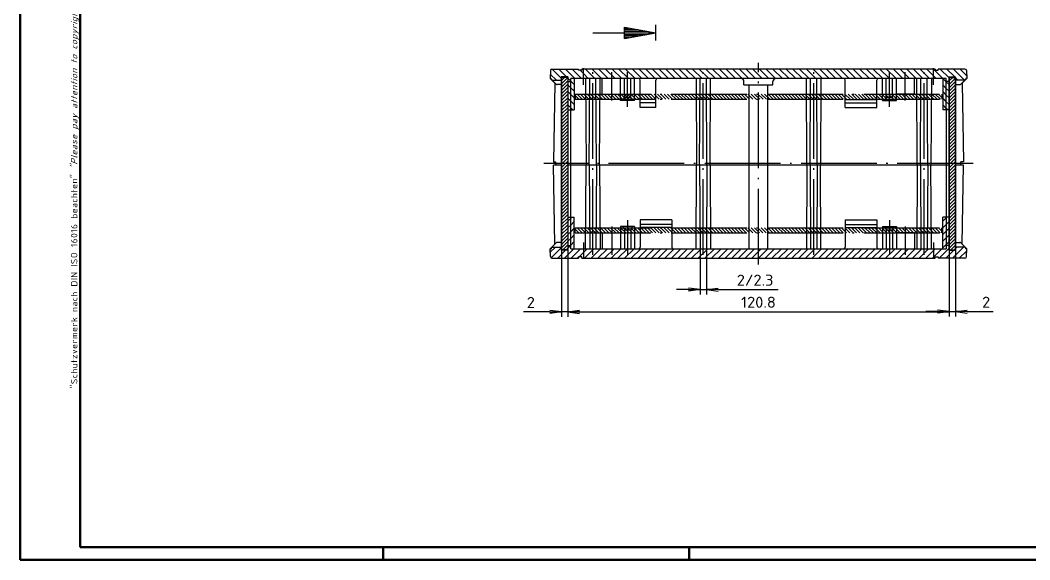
# Model space of a CAD drawing. Header units: millimetres. Extents: x 1 to 593, y 1 to 419.
# Drawn here: x 1 to 321, y 1 to 172.2 of the extents above; entities that cross this region are included whole.
import ezdxf

# ---------------------------------------------------------------- set-up
doc = ezdxf.new("R2010")
doc.units = ezdxf.units.MM
doc.linetypes.add('ACAD_ISO02W100', pattern=[15, 12, -3])
doc.linetypes.add('ACAD_ISO04W100', pattern=[30.5, 24, -3, 0.5, -3])
doc.styles.get("Standard").update_dxf_attribs({"font": 'isocp.shx', "width": 1.2})
doc.dimstyles.new('phoenix', dxfattribs={"dimtxt": 2.5, "dimasz": 3.72, "dimexe": 1.5, "dimexo": 0, "dimgap": 0.5, "dimtad": 1, "dimdec": 6, "dimdsep": 46, "dimtxsty": 'Standard', "dimblk": '_OPEN15', "dimcen": 0, "dimclrd": 1, "dimclre": 1, "dimclrt": 5, "dimadec": 4, "dimazin": 2, "dimtfac": 0.666667, "dimtdec": 6, "dimtmove": 0, "dimatfit": 0, "dimldrblk": '_OPEN15', "dimfxl": 1, "dimtolj": 1, "dimlwd": 25, "dimlwe": 25, "dimarcsym": 0})

# ---------------------------------------------------------------- blocks, each defined once
blk = doc.blocks.new('_OPEN15', base_point=(1, 0))
at = {"color": 0, "linetype": 'ByBlock'}
for p, q in [((1, 0), (0, 0.132)), ((0, 0), (1, 0)), ((1, 0), (0, -0.132))]:
    blk.add_line(p, q, dxfattribs=at)
blk = doc.blocks.new('*D90')
at = {"color": 1, "linetype": 'Continuous', "lineweight": 25}
for p, q in [((174.55, 99.38), (174.55, 78.23)), ((295.45, 99.38), (295.45, 78.23)), ((178.27, 79.73), (291.73, 79.73))]:
    blk.add_line(p, q, dxfattribs=at)
at = {"color": 1, "linetype": 'Continuous', "lineweight": 25, "xscale": 3.72, "yscale": 3.72, "zscale": 3.72, "rotation": 180}
blk.add_blockref('_OPEN15', (174.55, 79.73), dxfattribs=at)
at = {"color": 1, "linetype": 'Continuous', "lineweight": 25, "xscale": 3.72, "yscale": 3.72, "zscale": 3.72}
blk.add_blockref('_OPEN15', (295.45, 79.73), dxfattribs=at)
at = {"color": 5, "linetype": 'Continuous', "insert": (235, 82.73), "char_height": 3.5, "attachment_point": 5}
blk.add_mtext('\\A1;120.8', dxfattribs=at)
blk = doc.blocks.new('*D89')
at = {"color": 1, "linetype": 'Continuous', "lineweight": 25}
for p, q in [((172.55, 99.38), (172.55, 78.15)), ((174.55, 99.38), (174.55, 78.15)), ((168.83, 79.65), (160.57, 79.65)), ((174.55, 79.65), (172.55, 79.65)), ((178.27, 79.65), (181.99, 79.65))]:
    blk.add_line(p, q, dxfattribs=at)
at = {"color": 1, "linetype": 'Continuous', "lineweight": 25, "xscale": 3.72, "yscale": 3.72, "zscale": 3.72}
blk.add_blockref('_OPEN15', (172.55, 79.65), dxfattribs=at)
at = {"color": 1, "linetype": 'Continuous', "lineweight": 25, "xscale": 3.72, "yscale": 3.72, "zscale": 3.72, "rotation": 180}
blk.add_blockref('_OPEN15', (174.55, 79.65), dxfattribs=at)
at = {"color": 5, "linetype": 'Continuous', "insert": (162.84, 82.65), "char_height": 3.5, "attachment_point": 5}
blk.add_mtext('\\A1;2', dxfattribs=at)
blk = doc.blocks.new('*D88')
at = {"color": 1, "linetype": 'Continuous', "lineweight": 25}
for p, q in [((295.45, 99.38), (295.45, 78.24)), ((297.45, 99.38), (297.45, 78.24)), ((291.73, 79.74), (288.01, 79.74)), ((295.45, 79.74), (297.45, 79.74)), ((301.17, 79.74), (309.43, 79.74))]:
    blk.add_line(p, q, dxfattribs=at)
at = {"color": 1, "linetype": 'Continuous', "lineweight": 25, "xscale": 3.72, "yscale": 3.72, "zscale": 3.72}
blk.add_blockref('_OPEN15', (295.45, 79.74), dxfattribs=at)
at = {"color": 1, "linetype": 'Continuous', "lineweight": 25, "xscale": 3.72, "yscale": 3.72, "zscale": 3.72, "rotation": 180}
blk.add_blockref('_OPEN15', (297.45, 79.74), dxfattribs=at)
at = {"color": 5, "linetype": 'Continuous', "insert": (307.16, 82.74), "char_height": 3.5, "attachment_point": 5}
blk.add_mtext('\\A1;2', dxfattribs=at)
blk = doc.blocks.new('*D82')
at = {"color": 1, "linetype": 'Continuous', "lineweight": 25}
for p, q in [((216.5, 99.73), (216.5, 85.23)), ((218.5, 99.73), (218.5, 85.23)), ((212.78, 86.73), (209.06, 86.73)), ((216.5, 86.73), (218.5, 86.73)), ((222.22, 86.73), (241.2, 86.73))]:
    blk.add_line(p, q, dxfattribs=at)
at = {"color": 1, "linetype": 'Continuous', "lineweight": 25, "xscale": 3.72, "yscale": 3.72, "zscale": 3.72}
blk.add_blockref('_OPEN15', (216.5, 86.73), dxfattribs=at)
at = {"color": 1, "linetype": 'Continuous', "lineweight": 25, "xscale": 3.72, "yscale": 3.72, "zscale": 3.72, "rotation": 180}
blk.add_blockref('_OPEN15', (218.5, 86.73), dxfattribs=at)
at = {"color": 5, "linetype": 'Continuous', "insert": (233.93, 89.73), "char_height": 3.5, "attachment_point": 5}
blk.add_mtext('\\A1;2/2.3', dxfattribs=at)
blk = doc.blocks.new('*X35')
at = {"color": 0, "linetype": 'Continuous'}
for p, q in [((178.07, 103), (176.85, 104.22)), ((177.01, 103), (176.85, 103.16)), ((179.14, 103), (177.54, 104.6)), ((180.2, 103), (178.6, 104.6)), ((181.26, 103), (179.66, 104.6)), ((182.32, 103), (180.72, 104.6)), ((183.38, 103), (181.78, 104.6)), ((184.44, 103), (182.84, 104.6)), ((185.5, 103), (183.9, 104.6)), ((186.56, 103), (184.96, 104.6)), ((187.62, 103), (186.02, 104.6)), ((188.68, 103), (187.08, 104.6)), ((189.74, 103), (188.14, 104.6)), ((190.8, 103), (189.2, 104.6)), ((191.86, 103), (190.26, 104.6)), ((192.92, 103), (191.32, 104.6)), ((193.98, 103), (192.38, 104.6)), ((195.05, 103), (193.45, 104.6)), ((196.11, 103), (194.51, 104.6)), ((197.17, 103), (195.57, 104.6)), ((198.23, 103), (196.63, 104.6)), ((199.29, 103), (197.69, 104.6)), ((200.35, 103), (198.75, 104.6)), ((201.41, 103), (199.81, 104.6)), ((202.47, 103), (200.87, 104.6)), ((203.53, 103), (201.93, 104.6)), ((204.59, 103), (202.99, 104.6)), ((205.65, 103), (204.05, 104.6)), ((206.71, 103), (205.11, 104.6)), ((207.77, 103), (206.17, 104.6)), ((208.83, 103), (207.23, 104.6)), ((209.89, 103), (208.29, 104.6)), ((210.96, 103), (209.36, 104.6)), ((212.02, 103), (210.42, 104.6)), ((213.08, 103), (211.48, 104.6)), ((214.14, 103), (212.54, 104.6)), ((215.2, 103), (213.6, 104.6)), ((216.26, 103), (214.66, 104.6)), ((217.32, 103), (215.72, 104.6)), ((218.38, 103), (216.78, 104.6)), ((219.44, 103), (217.84, 104.6)), ((220.5, 103), (218.9, 104.6)), ((221.56, 103), (219.96, 104.6)), ((222.62, 103), (221.02, 104.6)), ((223.68, 103), (222.08, 104.6)), ((224.74, 103), (223.14, 104.6)), ((225.8, 103), (224.2, 104.6)), ((226.87, 103), (225.27, 104.6)), ((227.93, 103), (226.33, 104.6)), ((228.99, 103), (227.39, 104.6)), ((230.05, 103), (228.45, 104.6)), ((231.11, 103), (229.51, 104.6)), ((232.17, 103), (230.57, 104.6)), ((233.23, 103), (231.63, 104.6)), ((234.29, 103), (232.69, 104.6)), ((235.35, 103), (233.75, 104.6)), ((236.41, 103), (234.81, 104.6)), ((237.47, 103), (235.87, 104.6)), ((238.53, 103), (236.93, 104.6)), ((239.59, 103), (237.99, 104.6)), ((240.65, 103), (239.05, 104.6)), ((241.71, 103), (240.11, 104.6)), ((242.78, 103), (241.18, 104.6)), ((243.84, 103), (242.24, 104.6)), ((244.9, 103), (243.3, 104.6)), ((245.96, 103), (244.36, 104.6)), ((247.02, 103), (245.42, 104.6)), ((248.08, 103), (246.48, 104.6)), ((249.14, 103), (247.54, 104.6)), ((250.2, 103), (248.6, 104.6)), ((251.26, 103), (249.66, 104.6)), ((252.32, 103), (250.72, 104.6)), ((253.38, 103), (251.78, 104.6)), ((254.44, 103), (252.84, 104.6)), ((255.5, 103), (253.9, 104.6)), ((256.56, 103), (254.96, 104.6)), ((257.62, 103), (256.02, 104.6)), ((258.69, 103), (257.09, 104.6)), ((259.75, 103), (258.15, 104.6)), ((260.81, 103), (259.21, 104.6)), ((261.87, 103), (260.27, 104.6)), ((262.93, 103), (261.33, 104.6)), ((263.99, 103), (262.39, 104.6)), ((265.05, 103), (263.45, 104.6)), ((266.11, 103), (264.51, 104.6)), ((267.17, 103), (265.57, 104.6)), ((268.23, 103), (266.63, 104.6)), ((269.29, 103), (267.69, 104.6)), ((270.35, 103), (268.75, 104.6)), ((271.41, 103), (269.81, 104.6)), ((272.47, 103), (270.87, 104.6)), ((273.53, 103), (271.93, 104.6)), ((274.6, 103), (273, 104.6)), ((275.66, 103), (274.06, 104.6)), ((276.72, 103), (275.12, 104.6)), ((277.78, 103), (276.18, 104.6)), ((278.84, 103), (277.24, 104.6)), ((279.9, 103), (278.3, 104.6)), ((280.96, 103), (279.36, 104.6)), ((282.02, 103), (280.42, 104.6)), ((283.08, 103), (281.48, 104.6)), ((284.14, 103), (282.54, 104.6)), ((285.2, 103), (283.6, 104.6)), ((286.26, 103), (284.66, 104.6)), ((287.32, 103), (285.72, 104.6)), ((288.38, 103), (286.78, 104.6)), ((289.44, 103), (287.84, 104.6)), ((290.5, 103), (288.9, 104.6)), ((291.57, 103), (289.97, 104.6)), ((292.63, 103), (291.03, 104.6)), ((293.15, 103.54), (292.09, 104.6)), ((293.15, 104.6), (293.15, 104.6))]:
    blk.add_line(p, q, dxfattribs=at)
blk = doc.blocks.new('*X36')
at = {"color": 0, "linetype": 'Continuous'}
for p, q in [((178.1, 145.4), (176.85, 146.65)), ((177.04, 145.4), (176.85, 145.59)), ((179.16, 145.4), (177.56, 147)), ((180.22, 145.4), (178.62, 147)), ((181.28, 145.4), (179.68, 147)), ((182.34, 145.4), (180.74, 147)), ((183.4, 145.4), (181.8, 147)), ((184.47, 145.4), (182.87, 147)), ((185.53, 145.4), (183.93, 147)), ((186.59, 145.4), (184.99, 147)), ((187.65, 145.4), (186.05, 147)), ((188.71, 145.4), (187.11, 147)), ((189.77, 145.4), (188.17, 147)), ((190.83, 145.4), (189.23, 147)), ((191.89, 145.4), (190.29, 147)), ((192.95, 145.4), (191.35, 147)), ((194.01, 145.4), (192.41, 147)), ((195.07, 145.4), (193.47, 147)), ((196.13, 145.4), (194.53, 147)), ((197.19, 145.4), (195.59, 147)), ((198.25, 145.4), (196.65, 147)), ((199.31, 145.4), (197.71, 147)), ((200.38, 145.4), (198.78, 147)), ((201.44, 145.4), (199.84, 147)), ((202.5, 145.4), (200.9, 147)), ((203.56, 145.4), (201.96, 147)), ((204.62, 145.4), (203.02, 147)), ((205.68, 145.4), (204.08, 147)), ((206.74, 145.4), (205.14, 147)), ((207.8, 145.4), (206.2, 147)), ((208.86, 145.4), (207.26, 147)), ((209.92, 145.4), (208.32, 147)), ((210.98, 145.4), (209.38, 147)), ((212.04, 145.4), (210.44, 147)), ((213.1, 145.4), (211.5, 147)), ((214.16, 145.4), (212.56, 147)), ((215.22, 145.4), (213.62, 147)), ((216.29, 145.4), (214.69, 147)), ((217.35, 145.4), (215.75, 147)), ((218.41, 145.4), (216.81, 147)), ((219.47, 145.4), (217.87, 147)), ((220.53, 145.4), (218.93, 147)), ((221.59, 145.4), (219.99, 147)), ((222.65, 145.4), (221.05, 147)), ((223.71, 145.4), (222.11, 147)), ((224.77, 145.4), (223.17, 147)), ((225.83, 145.4), (224.23, 147)), ((226.89, 145.4), (225.29, 147)), ((227.95, 145.4), (226.35, 147)), ((229.01, 145.4), (227.41, 147)), ((230.07, 145.4), (228.47, 147)), ((231.13, 145.4), (229.53, 147)), ((232.2, 145.4), (230.6, 147)), ((233.26, 145.4), (231.66, 147)), ((234.32, 145.4), (232.72, 147)), ((235.38, 145.4), (233.78, 147)), ((236.44, 145.4), (234.84, 147)), ((237.5, 145.4), (235.9, 147)), ((238.56, 145.4), (236.96, 147)), ((239.62, 145.4), (238.02, 147)), ((240.68, 145.4), (239.08, 147)), ((241.74, 145.4), (240.14, 147)), ((242.8, 145.4), (241.2, 147)), ((243.86, 145.4), (242.26, 147)), ((244.92, 145.4), (243.32, 147)), ((245.98, 145.4), (244.38, 147)), ((247.04, 145.4), (245.44, 147)), ((248.1, 145.4), (246.5, 147)), ((249.17, 145.4), (247.57, 147)), ((250.23, 145.4), (248.63, 147)), ((251.29, 145.4), (249.69, 147)), ((252.35, 145.4), (250.75, 147)), ((253.41, 145.4), (251.81, 147)), ((254.47, 145.4), (252.87, 147)), ((255.53, 145.4), (253.93, 147)), ((256.59, 145.4), (254.99, 147)), ((257.65, 145.4), (256.05, 147)), ((258.71, 145.4), (257.11, 147)), ((259.77, 145.4), (258.17, 147)), ((260.83, 145.4), (259.23, 147)), ((261.89, 145.4), (260.29, 147)), ((262.95, 145.4), (261.35, 147)), ((264.01, 145.4), (262.41, 147)), ((265.08, 145.4), (263.48, 147)), ((266.14, 145.4), (264.54, 147)), ((267.2, 145.4), (265.6, 147)), ((268.26, 145.4), (266.66, 147)), ((269.32, 145.4), (267.72, 147)), ((270.38, 145.4), (268.78, 147)), ((271.44, 145.4), (269.84, 147)), ((272.5, 145.4), (270.9, 147)), ((273.56, 145.4), (271.96, 147)), ((274.62, 145.4), (273.02, 147)), ((275.68, 145.4), (274.08, 147)), ((276.74, 145.4), (275.14, 147)), ((277.8, 145.4), (276.2, 147)), ((278.86, 145.4), (277.26, 147)), ((279.92, 145.4), (278.32, 147)), ((280.99, 145.4), (279.39, 147)), ((282.05, 145.4), (280.45, 147)), ((283.11, 145.4), (281.51, 147)), ((284.17, 145.4), (282.57, 147)), ((285.23, 145.4), (283.63, 147)), ((286.29, 145.4), (284.69, 147)), ((287.35, 145.4), (285.75, 147)), ((288.41, 145.4), (286.81, 147)), ((289.47, 145.4), (287.87, 147)), ((290.53, 145.4), (288.93, 147)), ((291.59, 145.4), (289.99, 147)), ((292.65, 145.4), (291.05, 147)), ((293.15, 145.96), (292.11, 147))]:
    blk.add_line(p, q, dxfattribs=at)
blk = doc.blocks.new('*X37')
at = {"color": 0, "linetype": 'Continuous'}
for p, q in [((172.55, 151.34), (173.56, 152.35)), ((172.55, 150.28), (174.55, 152.28)), ((172.55, 149.22), (174.55, 151.22)), ((172.55, 148.15), (174.55, 150.15)), ((172.55, 147.09), (174.55, 149.09)), ((172.55, 146.03), (174.55, 148.03)), ((172.55, 144.97), (174.55, 146.97)), ((172.55, 143.91), (174.55, 145.91)), ((172.55, 142.85), (174.55, 144.85)), ((172.55, 141.79), (174.55, 143.79)), ((172.55, 140.73), (174.55, 142.73)), ((172.55, 139.67), (174.55, 141.67)), ((172.55, 138.61), (174.55, 140.61)), ((172.55, 137.55), (174.55, 139.55)), ((172.55, 136.49), (174.55, 138.49)), ((172.55, 135.43), (174.55, 137.43)), ((172.55, 134.37), (174.55, 136.37)), ((172.55, 133.31), (174.55, 135.31)), ((172.55, 132.24), (174.55, 134.24)), ((172.55, 131.18), (174.55, 133.18)), ((172.55, 130.12), (174.55, 132.12)), ((172.55, 129.06), (174.55, 131.06)), ((172.55, 128), (174.55, 130)), ((172.55, 126.94), (174.55, 128.94)), ((172.55, 125.88), (174.55, 127.88)), ((172.55, 124.82), (172.73, 125)), ((172.55, 123.76), (173.79, 125)), ((172.73, 125), (174.55, 126.82)), ((173.79, 125), (174.55, 125.76)), ((172.55, 122.7), (174.55, 124.7)), ((172.55, 121.64), (174.55, 123.64)), ((172.55, 120.58), (174.55, 122.58)), ((172.55, 119.52), (174.55, 121.52)), ((172.55, 118.46), (174.55, 120.46)), ((172.55, 117.4), (174.55, 119.4)), ((172.55, 116.34), (174.55, 118.34)), ((172.55, 115.27), (174.55, 117.27)), ((172.55, 114.21), (174.55, 116.21)), ((172.55, 113.15), (174.55, 115.15)), ((172.55, 112.09), (174.55, 114.09)), ((172.55, 111.03), (174.55, 113.03)), ((172.55, 109.97), (174.55, 111.97)), ((172.55, 108.91), (174.55, 110.91)), ((172.55, 107.85), (174.55, 109.85)), ((172.55, 106.79), (174.55, 108.79)), ((172.55, 105.73), (174.55, 107.73)), ((172.55, 104.67), (174.55, 106.67)), ((172.55, 103.61), (174.55, 105.61)), ((172.55, 102.55), (174.55, 104.55)), ((172.55, 101.49), (174.55, 103.49)), ((172.55, 100.43), (174.55, 102.43)), ((172.55, 99.36), (174.55, 101.36)), ((172.55, 98.3), (174.55, 100.3)), ((172.96, 97.65), (174.55, 99.24)), ((174.02, 97.65), (174.55, 98.18))]:
    blk.add_line(p, q, dxfattribs=at)
blk = doc.blocks.new('*X38')
at = {"color": 0, "linetype": 'Continuous'}
for p, q in [((295.45, 151.2), (296.6, 152.35)), ((295.45, 152.26), (295.54, 152.35)), ((295.45, 150.14), (297.45, 152.14)), ((295.45, 149.08), (297.45, 151.08)), ((295.45, 148.02), (297.45, 150.02)), ((295.45, 146.96), (297.45, 148.96)), ((295.45, 145.9), (297.45, 147.9)), ((295.45, 144.84), (297.45, 146.84)), ((295.45, 143.78), (297.45, 145.78)), ((295.45, 142.71), (297.45, 144.71)), ((295.45, 141.65), (297.45, 143.65)), ((295.45, 140.59), (297.45, 142.59)), ((295.45, 139.53), (297.45, 141.53)), ((295.45, 138.47), (297.45, 140.47)), ((295.45, 137.41), (297.45, 139.41)), ((295.45, 136.35), (297.45, 138.35)), ((295.45, 135.29), (297.45, 137.29)), ((295.45, 134.23), (297.45, 136.23)), ((295.45, 133.17), (297.45, 135.17)), ((295.45, 132.11), (297.45, 134.11)), ((295.45, 131.05), (297.45, 133.05)), ((295.45, 129.99), (297.45, 131.99)), ((295.45, 128.93), (297.45, 130.93)), ((295.45, 127.87), (297.45, 129.87)), ((295.45, 126.81), (297.45, 128.81)), ((295.45, 125.74), (297.45, 127.74)), ((295.45, 124.68), (295.77, 125)), ((295.45, 123.62), (296.83, 125)), ((295.77, 125), (297.45, 126.68)), ((296.83, 125), (297.45, 125.62)), ((295.45, 122.56), (297.45, 124.56)), ((295.45, 121.5), (297.45, 123.5)), ((295.45, 120.44), (297.45, 122.44)), ((295.45, 119.38), (297.45, 121.38)), ((295.45, 118.32), (297.45, 120.32)), ((295.45, 117.26), (297.45, 119.26)), ((295.45, 116.2), (297.45, 118.2)), ((295.45, 115.14), (297.45, 117.14)), ((295.45, 114.08), (297.45, 116.08)), ((295.45, 113.02), (297.45, 115.02)), ((295.45, 111.96), (297.45, 113.96)), ((295.45, 110.9), (297.45, 112.9)), ((295.45, 109.83), (297.45, 111.83)), ((295.45, 108.77), (297.45, 110.77)), ((295.45, 107.71), (297.45, 109.71)), ((295.45, 106.65), (297.45, 108.65)), ((295.45, 105.59), (297.45, 107.59)), ((295.45, 104.53), (297.45, 106.53)), ((295.45, 103.47), (297.45, 105.47)), ((295.45, 102.41), (297.45, 104.41)), ((295.45, 101.35), (297.45, 103.35)), ((295.45, 100.29), (297.45, 102.29)), ((295.45, 99.23), (297.45, 101.23)), ((295.45, 98.17), (297.45, 100.17)), ((295.99, 97.65), (297.45, 99.11)), ((297.05, 97.65), (297.45, 98.05))]:
    blk.add_line(p, q, dxfattribs=at)
blk = doc.blocks.new('*X39')
at = {"color": 0, "linetype": 'Continuous'}
for p, q in [((172.5, 152.06), (169.56, 155)), ((174.18, 152.5), (171.68, 155)), ((176.8, 152), (173.8, 155)), ((178.93, 152), (175.93, 155)), ((179.5, 153.55), (178.45, 154.6)), ((183.17, 152), (180.17, 155)), ((185.29, 152), (182.29, 155)), ((187.41, 152), (184.41, 155)), ((189.53, 152), (186.53, 155)), ((191.65, 152), (188.65, 155)), ((193.78, 152), (190.78, 155)), ((195.9, 152), (192.9, 155)), ((198.02, 152), (195.02, 155)), ((200.14, 152), (197.14, 155)), ((202.26, 152), (199.26, 155)), ((204.38, 152), (201.38, 155)), ((206.5, 152), (203.5, 155)), ((208.62, 152), (205.62, 155)), ((210.75, 152), (207.75, 155)), ((212.87, 152), (209.87, 155)), ((214.99, 152), (211.99, 155)), ((217.11, 152), (214.11, 155)), ((219.23, 152), (216.23, 155)), ((221.35, 152), (218.35, 155)), ((223.47, 152), (220.47, 155)), ((225.6, 152), (222.6, 155)), ((227.72, 152), (224.72, 155)), ((229.84, 152), (226.84, 155)), ((231.96, 152), (228.96, 155)), ((234.08, 152), (231.08, 155)), ((235, 153.2), (233.2, 155)), ((238.32, 152), (235.32, 155)), ((240.44, 152), (237.44, 155)), ((242.57, 152), (239.57, 155)), ((244.69, 152), (241.69, 155)), ((246.81, 152), (243.81, 155)), ((248.93, 152), (245.93, 155)), ((251.05, 152), (248.05, 155)), ((253.17, 152), (250.17, 155)), ((255.29, 152), (252.29, 155)), ((257.41, 152), (254.41, 155)), ((259.54, 152), (256.54, 155)), ((261.66, 152), (258.66, 155)), ((263.78, 152), (260.78, 155)), ((265.9, 152), (262.9, 155)), ((268.02, 152), (265.02, 155)), ((270.14, 152), (267.14, 155)), ((272.26, 152), (269.26, 155)), ((274.39, 152), (271.39, 155)), ((276.51, 152), (273.51, 155)), ((278.63, 152), (275.63, 155)), ((280.75, 152), (277.75, 155)), ((282.87, 152), (279.87, 155)), ((284.99, 152), (281.99, 155)), ((287.11, 152), (284.11, 155)), ((289.23, 152), (286.23, 155)), ((290.5, 152.86), (288.36, 155)), ((290.5, 154.98), (290.48, 155)), ((293.48, 152), (290.5, 154.98)), ((295.4, 152.2), (292.6, 155)), ((297.22, 152.5), (294.72, 155)), ((300.33, 151.51), (296.84, 155)), ((300.98, 152.98), (298.96, 155)), ((170.94, 151.5), (169.02, 153.42)), ((175.5, 151.18), (174.6, 152.08)), ((176.6, 150.08), (175.5, 151.18)), ((181.05, 152), (179.5, 153.55)), ((236.2, 152), (235, 153.2)), ((291.36, 152), (290.5, 152.86)), ((294.5, 150.98), (293.48, 152)), ((295.4, 150.08), (294.5, 150.98)), ((298.22, 151.5), (297.5, 152.22)), ((175.5, 149.06), (174.6, 149.96)), ((175.5, 146.94), (174.6, 147.84)), ((176.6, 147.96), (175.5, 149.06)), ((294.5, 148.86), (293.4, 149.96)), ((294.5, 146.73), (293.4, 147.83)), ((295.4, 147.96), (294.5, 148.86)), ((175.5, 144.82), (174.6, 145.72)), ((176.6, 145.84), (175.5, 146.94)), ((176.6, 143.72), (175.5, 144.82)), ((294.5, 144.61), (293.4, 145.71)), ((295.4, 145.83), (294.5, 146.73)), ((295.4, 143.71), (294.5, 144.61)), ((175.5, 142.7), (174.6, 143.6)), ((176.2, 142), (175.5, 142.7)), ((294.5, 142.49), (293.4, 143.59)), ((294.99, 142), (294.5, 142.49))]:
    blk.add_line(p, q, dxfattribs=at)
blk = doc.blocks.new('*X40')
at = {"color": 0, "linetype": 'Continuous'}
for p, q in [((174.6, 106.72), (175.5, 107.62)), ((175.5, 107.62), (175.88, 108)), ((175.5, 105.5), (176.6, 106.6)), ((293.4, 106.72), (294.5, 107.82)), ((293.4, 104.6), (294.5, 105.7)), ((294.5, 107.82), (294.68, 108)), ((294.5, 105.7), (295.4, 106.6)), ((174.6, 104.6), (175.5, 105.5)), ((174.6, 102.48), (175.5, 103.38)), ((175.5, 103.38), (176.6, 104.48)), ((293.4, 102.48), (294.5, 103.58)), ((294.5, 103.58), (295.4, 104.48)), ((174.6, 100.35), (175.5, 101.25)), ((175.5, 101.25), (176.6, 102.35)), ((175.5, 99.13), (176.6, 100.23)), ((293.4, 100.36), (294.5, 101.46)), ((293.4, 98.24), (294.5, 99.34)), ((294.5, 101.46), (295.4, 102.36)), ((294.5, 99.34), (295.4, 100.24)), ((169.02, 96.89), (170.62, 98.5)), ((169.31, 95.06), (172.5, 98.25)), ((171.37, 95), (173.87, 97.5)), ((173.49, 95), (176.49, 98)), ((174.6, 98.23), (175.37, 99)), ((175.37, 99), (175.5, 99.13)), ((175.61, 95), (178.61, 98)), ((176.49, 98), (176.6, 98.11)), ((178.13, 95.4), (179.5, 96.77)), ((179.5, 96.77), (180.73, 98)), ((179.85, 95), (182.85, 98)), ((181.97, 95), (184.97, 98)), ((184.1, 95), (187.1, 98)), ((186.22, 95), (189.22, 98)), ((188.34, 95), (191.34, 98)), ((190.46, 95), (193.46, 98)), ((192.58, 95), (195.58, 98)), ((194.7, 95), (197.7, 98)), ((196.82, 95), (199.82, 98)), ((198.94, 95), (201.94, 98)), ((201.07, 95), (204.07, 98)), ((203.19, 95), (206.19, 98)), ((205.31, 95), (208.31, 98)), ((207.43, 95), (210.43, 98)), ((209.55, 95), (212.55, 98)), ((211.67, 95), (214.67, 98)), ((213.79, 95), (216.79, 98)), ((215.92, 95), (218.92, 98)), ((218.04, 95), (221.04, 98)), ((220.16, 95), (223.16, 98)), ((222.28, 95), (225.28, 98)), ((224.4, 95), (227.4, 98)), ((226.52, 95), (229.52, 98)), ((228.64, 95), (231.64, 98)), ((230.76, 95), (233.76, 98)), ((232.89, 95), (235, 97.11)), ((235, 97.11), (235.89, 98)), ((235.01, 95), (238.01, 98)), ((237.13, 95), (240.13, 98)), ((239.25, 95), (242.25, 98)), ((241.37, 95), (244.37, 98)), ((243.49, 95), (246.49, 98)), ((245.61, 95), (248.61, 98)), ((247.74, 95), (250.74, 98)), ((249.86, 95), (252.86, 98)), ((251.98, 95), (254.98, 98)), ((254.1, 95), (257.1, 98)), ((256.22, 95), (259.22, 98)), ((258.34, 95), (261.34, 98)), ((260.46, 95), (263.46, 98)), ((262.58, 95), (265.58, 98)), ((264.71, 95), (267.71, 98)), ((266.83, 95), (269.83, 98)), ((268.95, 95), (271.95, 98)), ((271.07, 95), (274.07, 98)), ((273.19, 95), (276.19, 98)), ((275.31, 95), (278.31, 98)), ((277.43, 95), (280.43, 98)), ((279.55, 95), (282.55, 98)), ((281.68, 95), (284.68, 98)), ((283.8, 95), (286.8, 98)), ((285.92, 95), (288.92, 98)), ((288.04, 95), (290.5, 97.46)), ((290.5, 97.46), (291.04, 98)), ((290.5, 95.34), (293.16, 98)), ((292.28, 95), (295.4, 98.12)), ((294.4, 95), (296.9, 97.5)), ((296.53, 95), (300.03, 98.5)), ((297.5, 98.1), (297.9, 98.5)), ((298.65, 95), (300.99, 97.34)), ((177.73, 95), (178, 95.27)), ((290.16, 95), (290.5, 95.34))]:
    blk.add_line(p, q, dxfattribs=at)

msp = doc.modelspace()

# ---------------------------------------------------------------- linework, layer by layer
at = {"color": 1, "linetype": 'Continuous', "lineweight": 50}
for p, q in [((1, 1), (1, 419)), ((116, 5), (116, 1)), ((213, 5), (213, 1)), ((593, 1), (1, 1))]:
    msp.add_line(p, q, dxfattribs=at)
at = {"color": 3, "linetype": 'Continuous', "lineweight": 50}
for p, q in [((20, 5), (20, 415)), ((589, 5), (20, 5))]:
    msp.add_line(p, q, dxfattribs=at)
at = {"color": 3, "linetype": 'Continuous'}
for p, q in [((192.5, 166.463763), (192.5, 169.990303)), ((192.5, 169.990303), (202.5, 168.227033)), ((192.5, 169.727033), (193.993077, 169.727033)), ((202.5, 165.727033), (202.5, 170.727033)), ((182.5, 168.227033), (202.5, 168.227033)), ((192.5, 169.227033), (196.828718, 169.227033)), ((192.5, 168.727033), (199.664359, 168.727033)), ((192.5, 166.463763), (202.5, 168.227033)), ((192.5, 167.727033), (199.664359, 167.727033)), ((192.5, 167.227033), (196.828718, 167.227033)), ((192.5, 166.727033), (193.993077, 166.727033))]:
    msp.add_line(p, q, dxfattribs=at)
at = {"color": 1, "linetype": 'ACAD_ISO04W100'}
for p, q in [((179.5, 151.727033), (179.5, 156.968336)), ((235, 94.727033), (235, 158.727033)), ((290.5, 151.727033), (290.5, 156.968336)), ((182.5, 97.727033), (182.5, 155.727033)), ((188.5, 146.727033), (188.5, 155.727033)), ((193.5, 144.727033), (193.5, 155.727033)), ((217.5, 97.727033), (217.5, 155.727033)), ((252.5, 97.727033), (252.5, 155.727033)), ((276.5, 144.727033), (276.5, 155.727033)), ((281.5, 146.727033), (281.5, 155.727033)), ((287.5, 97.727033), (287.5, 155.727033)), ((176.85, 148.727033), (293.15, 148.727033)), ((176.85, 148.727033), (176.85, 147.127033)), ((293.15, 148.727033), (293.15, 147.127033)), ((176.85, 147.127033), (293.15, 147.127033)), ((303, 126.727033), (167, 126.727033)), ((176.85, 104.727033), (176.85, 106.327033)), ((176.85, 106.327033), (293.15, 106.327033)), ((188.5, 106.727033), (188.5, 97.727033)), ((193.5, 108.727033), (193.5, 97.727033)), ((276.5, 108.727033), (276.5, 97.727033)), ((281.5, 106.727033), (281.5, 97.727033)), ((293.15, 104.727033), (293.15, 106.327033)), ((176.85, 104.727033), (293.15, 104.727033)), ((179.5, 101.727033), (179.5, 96.48573)), ((290.5, 101.727033), (290.5, 96.48573))]:
    msp.add_line(p, q, dxfattribs=at)
at = {"color": 7, "linetype": 'Continuous'}
for p, q in [((169.04379, 156.235759), (169, 153.727033)), ((169, 153.727033), (169.25, 153.727033)), ((170.450636, 152.273252), (169, 153.727033)), ((169.543714, 156.727033), (178, 156.727033)), ((174.6, 154.227033), (172.5, 154.227033)), ((172.5, 154.227033), (172.5, 99.227033)), ((174.55, 154.077033), (172.55, 154.077033)), ((172.55, 154.077033), (172.55, 99.377033)), ((174.55, 154.077033), (174.55, 99.377033)), ((174.6, 154.227033), (174.6, 99.227033)), ((176.6, 153.727033), (176.6, 143.727033)), ((293.4, 153.727033), (176.6, 153.727033)), ((178, 156.327033), (178, 156.727033)), ((179, 156.327033), (178, 156.327033)), ((291, 156.727033), (179, 156.727033)), ((179, 156.727033), (179, 156.327033)), ((180.2, 153.727033), (180.35, 126.227033)), ((181.35, 126.227033), (181.5, 153.727033)), ((183.65, 126.227033), (183.5, 153.727033)), ((184.65, 126.227033), (184.8, 153.727033)), ((185.5, 148.727033), (185.5, 153.727033)), ((191.3, 146.727033), (191.3, 153.727033)), ((192.5, 147.727033), (192.5, 153.727033)), ((194.5, 147.727033), (194.5, 153.727033)), ((195.7, 146.727033), (195.7, 153.727033)), ((215.2, 153.727033), (215.35, 126.227033)), ((216.35, 126.227033), (216.5, 153.727033)), ((218.65, 126.227033), (218.5, 153.727033)), ((219.65, 126.227033), (219.8, 153.727033)), ((250.35, 126.227033), (250.2, 153.727033)), ((251.35, 126.227033), (251.5, 153.727033)), ((253.65, 126.227033), (253.5, 153.727033)), ((254.8, 153.727033), (254.65, 126.227033)), ((274.3, 146.727033), (274.3, 153.727033)), ((275.5, 147.727033), (275.5, 153.727033)), ((277.5, 147.727033), (277.5, 153.727033)), ((278.7, 146.727033), (278.7, 153.727033)), ((284.5, 148.727033), (284.5, 153.727033)), ((285.35, 126.227033), (285.2, 153.727033)), ((286.35, 126.227033), (286.5, 153.727033)), ((288.65, 126.227033), (288.5, 153.727033)), ((289.8, 153.727033), (289.65, 126.227033)), ((291, 156.727033), (291, 156.327033)), ((291, 156.327033), (292, 156.327033)), ((292, 156.327033), (292, 156.727033)), ((300.456286, 156.727033), (292, 156.727033)), ((293.4, 153.727033), (293.4, 143.727033)), ((295.4, 154.227033), (297.5, 154.227033)), ((295.4, 99.227033), (295.4, 154.227033)), ((295.45, 154.077033), (295.45, 99.377033)), ((295.45, 154.077033), (297.45, 154.077033)), ((297.45, 154.077033), (297.45, 99.377033)), ((297.5, 99.227033), (297.5, 154.227033)), ((299.549364, 152.273252), (301, 153.727033)), ((301, 153.727033), (300.75, 153.727033)), ((300.95621, 156.235759), (301, 153.727033)), ((169.396064, 153.373863), (170.8467, 151.920081)), ((169.75, 153.227033), (172.5, 153.227033)), ((170.450636, 152.273252), (170.013453, 127.227033)), ((170.450636, 152.273252), (170.494294, 152.273252)), ((172.5, 151.773252), (171.200636, 151.773252)), ((197.5, 144.527033), (197.5, 153.227033)), ((202.5, 144.527033), (202.5, 153.227033)), ((230.4, 151.727033), (230.4, 152.727033)), ((230.4, 151.727033), (239.6, 151.727033)), ((232, 99.727033), (232, 151.727033)), ((238, 99.727033), (238, 151.727033)), ((239.6, 151.727033), (239.6, 152.727033)), ((262.5, 144.527033), (262.5, 153.227033)), ((272.5, 144.527033), (272.5, 153.227033)), ((300.25, 153.227033), (297.5, 153.227033)), ((297.5, 151.773252), (298.799364, 151.773252)), ((300.603936, 153.373863), (299.1533, 151.920081)), ((299.549364, 152.273252), (299.505706, 152.273252)), ((299.549364, 152.273252), (299.986547, 127.227033)), ((185.5, 148.727033), (191.3, 148.727033)), ((192, 146.727033), (192.5, 147.727033)), ((194.5, 147.727033), (192.5, 147.727033)), ((195, 146.727033), (194.5, 147.727033)), ((275, 146.727033), (275.5, 147.727033)), ((277.5, 147.727033), (275.5, 147.727033)), ((278, 146.727033), (277.5, 147.727033)), ((284.5, 148.727033), (278.7, 148.727033)), ((195.7, 146.727033), (191.3, 146.727033)), ((202.5, 147.027033), (197.5, 147.027033)), ((202.5, 146.027033), (197.5, 146.027033)), ((202.5, 144.527033), (197.5, 144.527033)), ((262.5, 147.027033), (272.5, 147.027033)), ((262.5, 146.027033), (272.5, 146.027033)), ((262.5, 144.527033), (272.5, 144.527033)), ((274.3, 146.727033), (278.7, 146.727033)), ((174.6, 143.727033), (176.6, 143.727033)), ((175.5, 109.727033), (175.5, 143.727033)), ((295.4, 143.727033), (293.4, 143.727033)), ((294.5, 143.727033), (294.5, 109.727033)), ((170.013453, 127.227033), (170.814439, 127.227033)), ((170.450636, 101.180815), (170.013453, 126.227033)), ((172.55, 126.227033), (170.013453, 126.227033)), ((170.901927, 126.227033), (170.814439, 127.227033)), ((295.45, 126.227033), (174.55, 126.227033)), ((180.2, 99.727033), (180.35, 126.227033)), ((181.35, 126.227033), (181.5, 99.727033)), ((183.65, 126.227033), (183.5, 99.727033)), ((184.65, 126.227033), (184.8, 99.727033)), ((215.2, 99.727033), (215.35, 126.227033)), ((216.35, 126.227033), (216.5, 99.727033)), ((218.65, 126.227033), (218.5, 99.727033)), ((219.65, 126.227033), (219.8, 99.727033)), ((250.35, 126.227033), (250.2, 99.727033)), ((251.35, 126.227033), (251.5, 99.727033)), ((253.65, 126.227033), (253.5, 99.727033)), ((254.8, 99.727033), (254.65, 126.227033)), ((285.35, 126.227033), (285.2, 99.727033)), ((286.35, 126.227033), (286.5, 99.727033)), ((288.65, 126.227033), (288.5, 99.727033)), ((289.8, 99.727033), (289.65, 126.227033)), ((299.986547, 126.227033), (297.45, 126.227033)), ((299.098073, 126.227033), (299.185561, 127.227033)), ((299.986547, 127.227033), (299.185561, 127.227033)), ((299.549364, 101.180815), (299.986547, 126.227033)), ((174.6, 109.727033), (176.6, 109.727033)), ((176.6, 99.727033), (176.6, 109.727033)), ((197.5, 108.927033), (197.5, 100.227033)), ((207.5, 108.927033), (197.5, 108.927033)), ((207.5, 108.927033), (207.5, 100.227033)), ((262.5, 108.927033), (272.5, 108.927033)), ((262.5, 108.927033), (262.5, 100.227033)), ((272.5, 108.927033), (272.5, 100.227033)), ((293.4, 99.727033), (293.4, 109.727033)), ((295.4, 109.727033), (293.4, 109.727033)), ((191.3, 106.727033), (191.3, 99.727033)), ((195.7, 106.727033), (191.3, 106.727033)), ((192, 106.727033), (192.5, 105.727033)), ((192.5, 105.727033), (192.5, 99.727033)), ((192.5, 105.727033), (194.5, 105.727033)), ((195, 106.727033), (194.5, 105.727033)), ((194.5, 105.727033), (194.5, 99.727033)), ((195.7, 106.727033), (195.7, 99.727033)), ((207.5, 107.427033), (197.5, 107.427033)), ((207.5, 106.427033), (197.5, 106.427033)), ((262.5, 107.427033), (272.5, 107.427033)), ((262.5, 106.427033), (272.5, 106.427033)), ((274.3, 106.727033), (274.3, 99.727033)), ((274.3, 106.727033), (278.7, 106.727033)), ((275, 106.727033), (275.5, 105.727033)), ((275.5, 105.727033), (275.5, 99.727033)), ((275.5, 105.727033), (277.5, 105.727033)), ((278, 106.727033), (277.5, 105.727033)), ((277.5, 105.727033), (277.5, 99.727033)), ((278.7, 106.727033), (278.7, 99.727033)), ((185.5, 104.727033), (191.3, 104.727033)), ((185.5, 104.727033), (185.5, 99.727033)), ((284.5, 104.727033), (278.7, 104.727033)), ((284.5, 104.727033), (284.5, 99.727033)), ((170.450636, 101.180815), (169, 99.727033)), ((169.04379, 97.218307), (169, 99.727033)), ((169, 99.727033), (169.25, 99.727033)), ((169.396064, 100.080204), (170.8467, 101.533985)), ((169.75, 100.227033), (172.5, 100.227033)), ((170.450636, 101.180815), (170.494294, 101.180815)), ((172.5, 101.680815), (171.200636, 101.680815)), ((174.6, 99.227033), (172.5, 99.227033)), ((174.55, 99.377033), (172.55, 99.377033)), ((176.6, 99.727033), (293.4, 99.727033)), ((295.4, 99.227033), (297.5, 99.227033)), ((295.45, 99.377033), (297.45, 99.377033)), ((297.5, 101.680815), (298.799364, 101.680815)), ((300.25, 100.227033), (297.5, 100.227033)), ((300.603936, 100.080204), (299.1533, 101.533985)), ((299.549364, 101.180815), (299.505706, 101.180815)), ((299.549364, 101.180815), (301, 99.727033)), ((301, 99.727033), (300.75, 99.727033)), ((300.95621, 97.218307), (301, 99.727033)), ((169.543714, 96.727033), (178, 96.727033)), ((178, 97.127033), (178, 96.727033)), ((179, 97.127033), (178, 97.127033)), ((179, 96.727033), (179, 97.127033)), ((179, 96.727033), (291, 96.727033)), ((291, 97.127033), (292, 97.127033)), ((291, 96.727033), (291, 97.127033)), ((292, 97.127033), (292, 96.727033)), ((300.456286, 96.727033), (292, 96.727033))]:
    msp.add_line(p, q, dxfattribs=at)
at = {"color": 5, "linetype": 'ACAD_ISO02W100'}
for p, q in [((176.6, 153.727033), (175.5, 153.727033)), ((175.5, 143.727033), (175.5, 153.727033)), ((294.5, 153.727033), (293.4, 153.727033)), ((294.5, 143.727033), (294.5, 153.727033)), ((174.6, 152.727033), (175.5, 152.727033)), ((295.4, 152.727033), (294.5, 152.727033)), ((175.5, 99.727033), (175.5, 109.727033)), ((294.5, 109.727033), (294.5, 99.727033)), ((174.6, 100.727033), (175.5, 100.727033)), ((175.5, 99.727033), (176.6, 99.727033)), ((293.4, 99.727033), (294.5, 99.727033)), ((295.4, 100.727033), (294.5, 100.727033))]:
    msp.add_line(p, q, dxfattribs=at)
at = {"color": 7, "linetype": 'Continuous'}
for centre, radius, start, end in [((169.543714, 156.227033), 0.5, 90, 179), ((169.75, 153.727033), 0.5, 180, 270), ((197, 153.227033), 0.5, 0, 90), ((203, 153.227033), 0.5, 90, 180), ((229.4, 152.727033), 1, 0, 90), ((240.6, 152.727033), 1, 90, 180), ((262, 153.227033), 0.5, 0, 90), ((273, 153.227033), 0.5, 90, 180), ((300.25, 153.727033), 0.5, 270, 0), ((300.456286, 156.227033), 0.5, 1, 90), ((171.200636, 152.273252), 0.5, 224.93794637, 270), ((298.799364, 152.273252), 0.5, 270, 315.06205363), ((169.75, 99.727033), 0.5, 90, 180), ((171.200636, 101.180815), 0.5, 90, 135.06205363), ((197, 100.227033), 0.5, 270, 0), ((208, 100.227033), 0.5, 180, 270), ((262, 100.227033), 0.5, 270, 0), ((273, 100.227033), 0.5, 180, 270), ((298.799364, 101.180815), 0.5, 44.93794637, 90), ((300.25, 99.727033), 0.5, 0, 90), ((169.543714, 97.227033), 0.5, 181, 270), ((300.456286, 97.227033), 0.5, 270, 359)]:
    msp.add_arc(centre, radius, start, end, dxfattribs=at)

# ---------------------------------------------------------------- block references
at = {"color": 1, "linetype": 'Continuous'}
for name in ['*X39', '*X37', '*X38', '*X36', '*X40', '*X35']:
    msp.add_blockref(name, (0, 1.727033), dxfattribs=at)

# ---------------------------------------------------------------- texts
at = {"color": 7, "linetype": 'Continuous', "lineweight": 50, "insert": (19.702487, 55.393512), "char_height": 2, "attachment_point": 7, "rotation": 90}
msp.add_mtext('{\\T1.1;\\C1;"Schutzvermerk nach DIN ISO 16016 beachten" \\Q20;"Please pay attention to copyright note DIN ISO 16016"}', dxfattribs=at)

# ---------------------------------------------------------------- dimensions: what is measured, and where the dimension line sits
at = {"color": 7, "linetype": 'Continuous'}
for base, p1, p2, picture, middle in [((174.55, 79.653647), (172.55, 99.377033), (174.55, 99.377033), '*D89', (162.840549, 79.653647)), ((297.45, 79.739274), (295.45, 99.377033), (297.45, 99.377033), '*D88', (307.159451, 79.739274))]:
    dim = msp.add_linear_dim(base=base, p1=p1, p2=p2, dimstyle='phoenix', override={"dimtxt": 3.5, "dimgap": 1.25, "dimdec": 5}, dxfattribs=at)
    dim.commit()
    dim.dimension.update_dxf_attribs({"geometry": picture, "text_midpoint": middle, "dimtype": 160})
for base, p1, p2, text, picture, middle in [((295.45, 79.727033), (174.55, 99.377033), (295.45, 99.377033), '120.8', '*D90', (235, 79.727033)), ((218.5, 86.727033), (216.5, 99.727033), (218.5, 99.727033), '2/2.3', '*D82', (233.93193, 86.727033))]:
    dim = msp.add_linear_dim(base=base, p1=p1, p2=p2, text=text, dimstyle='phoenix', override={"dimtxt": 3.5, "dimgap": 1.25, "dimdec": 5}, dxfattribs=at)
    dim.commit()
    dim.dimension.update_dxf_attribs({"geometry": picture, "text_midpoint": middle, "dimtype": 160})

doc.saveas('drawing.dxf')
